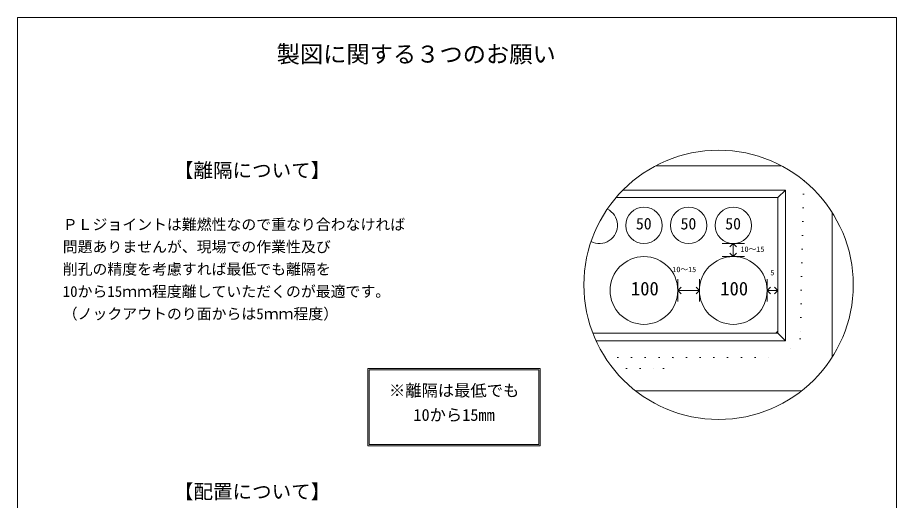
# Model space of a CAD drawing. Units: millimetres, scale not verified. Extents: x -6420 to 6420, y -2661 to 3039.
# Drawn here: x -6420 to -2340, y 796 to 3039 of the extents above; entities that cross this region are included whole.
import ezdxf
from ezdxf.enums import TextEntityAlignment as Align

# ---------------------------------------------------------------- set-up
doc = ezdxf.new("R2010")
doc.units = ezdxf.units.MM
doc.header["$LTSCALE"] = 20
doc.linetypes.add('DASHED1', pattern=[1.8, 1.2, -0.6])
doc.linetypes.add('USER5', pattern=[3.185, 0.01, -3.175])
for name, color, linetype, lineweight in [('0-2_waku', 7, 'Continuous', 18), ('0-3_gaikei', 7, 'Continuous', 18), ('0-4_kakure', 7, 'DASHED1', 5), ('0-5_sunpou', 7, 'Continuous', 5), ('0-7_hole', 7, 'Continuous', 18), ('0-8_uchigawa', 6, 'Continuous', 18), ('0-D_文字１', 7, 'Continuous', 18)]:
    doc.layers.add(name, color=color, linetype=linetype, lineweight=lineweight)
doc.styles.add('ＭＳ ゴシック', font='')
doc.styles.get('ＭＳ ゴシック').set_extended_font_data('MS Gothic')

# ---------------------------------------------------------------- blocks, each defined once
blk = doc.blocks.new('_Open90')
at = {"layer": '0-5_sunpou'}
blk.add_line((0, 0), (-1, 0), dxfattribs=at)
blk.add_lwpolyline([(-0.5, 0.5), (0, 0), (-0.5, -0.5)], dxfattribs=at)

msp = doc.modelspace()

# ---------------------------------------------------------------- linework, layer by layer
at = {"layer": '0-2_waku'}
for p, q in [((-6420, 3038.52), (-2340, 3038.52)), ((-6420, 3038.52), (-2340, 3038.52)), ((-6420, 3038.52), (-6420, -2661.48)), ((-2340, 3038.52), (-2340, -2661.48))]:
    msp.add_line(p, q, dxfattribs=at)
at = {"layer": '0-3_gaikei'}
for p, q in [((-2873.51, 2350.14), (-3457.68, 2350.14)), ((-2638.55, 1461.15), (-2638.55, 2133.64)), ((-3550.41, 1304.7), (-2780.78, 1304.7))]:
    msp.add_line(p, q, dxfattribs=at)
at = {"layer": '0-4_kakure', "linetype": 'USER5', "lineweight": 18}
for p, q in [((-3692.04, 1460.22), (-3633.1, 1460.22)), ((-3633.1, 1460.22), (-2872.78, 1460.22)), ((-3633.1, 1460.22), (-2872.78, 1460.22)), ((-3593.44, 1408.38), (-3597.63, 1345.54)), ((-3593.44, 1408.38), (-3455.2, 1408.38))]:
    msp.add_line(p, q, dxfattribs=at)
for points in [[(-2770.57, 2281.95), (-2786.38, 1546.62), (-2872.78, 1460.22)], [(-3593.44, 1408.38), (-3420.64, 1408.38), (-3368.8, 1460.22)]]:
    msp.add_lwpolyline(points, dxfattribs=at)
at = {"layer": '0-5_sunpou', "color": 150, "lineweight": 18}
for p, q in [((-3149.26, 1988.98), (-3045.58, 1988.98)), ((-3149.26, 1928.5), (-3045.58, 1928.5)), ((-3354.89, 1823.1), (-3354.89, 1719.42)), ((-3254.67, 1823.1), (-3254.67, 1719.42)), ((-2940.03, 1823.1), (-2940.03, 1719.42)), ((-2890.06, 1823.1), (-2890.06, 1719.42)), ((-3354.89, 1771.26), (-3254.67, 1771.26)), ((-2940.03, 1771.26), (-2890.06, 1771.26)), ((-2890.06, 1582.39), (-2899.62, 1572.54))]:
    msp.add_line(p, q, dxfattribs=at)
msp.add_circle((-3165.59, 1797.4), 625.17, dxfattribs=at)
at = {"layer": '0-7_hole'}
for centre, radius in [((-3512.14, 2073.66), 84.67), ((-3304.78, 2073.66), 84.67), ((-3097.42, 2073.66), 84.67), ((-3512.14, 1771.26), 157.25), ((-3097.42, 1771.26), 157.25)]:
    msp.add_circle(centre, radius, dxfattribs=at)
msp.add_arc((-3719.5, 2073.66), 84.67, 243.19936, 63.78529, dxfattribs=at)
at = {"layer": '0-8_uchigawa'}
for p, q in [((-3641.11, 2203.26), (-3633.1, 2203.26)), ((-3609.29, 2237.82), (-2855.5, 2237.82)), ((-2890.06, 1572.54), (-2890.06, 2203.26)), ((-2855.5, 1537.98), (-2855.5, 2237.82)), ((-3748.93, 1572.54), (-3633.1, 1572.54)), ((-3633.1, 1572.54), (-2890.06, 1572.54)), ((-2855.5, 1537.98), (-2890.06, 1572.54)), ((-3734.4, 1537.98), (-3633.1, 1537.98)), ((-3633.1, 1537.98), (-2855.5, 1537.98)), ((-4793.96, 1409.53), (-3993.96, 1409.53)), ((-4793.96, 1049.53), (-4793.96, 1409.53)), ((-4787.29, 1402.86), (-4000.62, 1402.86)), ((-4787.29, 1056.19), (-4787.29, 1402.86)), ((-4000.62, 1056.19), (-4000.62, 1402.86)), ((-3993.96, 1049.53), (-3993.96, 1409.53)), ((-4793.96, 1049.53), (-3993.96, 1049.53)), ((-4787.29, 1056.19), (-4000.62, 1056.19))]:
    msp.add_line(p, q, dxfattribs=at)
msp.add_lwpolyline([(-3633.1, 2203.26), (-2890.06, 2203.26), (-2855.5, 2237.82)], dxfattribs=at)

# ---------------------------------------------------------------- block references
at = {"layer": '0-5_sunpou', "xscale": 31.104, "yscale": 31.104}
for p, rotation in [((-3097.42, 1988.98), 90), ((-3097.42, 1928.5), 270), ((-3354.89, 1771.26), 180), ((-2940.03, 1771.26), 180)]:
    msp.add_blockref('_Open90', p, dxfattribs=dict(at, rotation=rotation))
for p in [(-3254.67, 1771.26), (-2890.06, 1771.26)]:
    msp.add_blockref('_Open90', p, dxfattribs=at)

# ---------------------------------------------------------------- texts
at = {"layer": '0-D_文字１', "style": 'ＭＳ ゴシック'}
for s, height, p in [('製図に関する３つのお願い', 79.18, (-5217.41, 2805.46)), ('【離隔について】', 66.51, (-5694.21, 2276)), ('ＰＬジョイントは難燃性なので重なり合わなければ', 50.67, (-6210.36, 2037.16)), ('50', 53.84, (-3549.45, 2038.5)), ('50', 53.84, (-3342.09, 2038.5)), ('50', 53.84, (-3134.73, 2038.5)), ('問題ありませんが、現場での作業性及び', 50.67, (-6210.36, 1933.48)), ('10～15', 25.34, (-3064.01, 1942.74)), ('削孔の精度を考慮すれば最低でも離隔を', 50.67, (-6210.36, 1829.8)), ('10～15', 25.34, (-3380.71, 1848.74)), ('5', 25.34, (-2925.15, 1834.03)), ('10から15ｍｍ程度離していただくのが最適です。', 50.67, (-6210.36, 1726.12)), ('100', 63.34, (-3572.52, 1729.47)), ('100', 63.34, (-3157.8, 1729.47)), ('（ノックアウトのり面からは5ｍｍ程度）', 50.67, (-6210.36, 1622.44)), ('※離隔は最低でも', 55.43, (-4695.74, 1262.52)), ('\u3000 10から15mm', 55.43, (-4695.74, 1149.12)), ('【配置について】', 66.51, (-5694.21, 784.2))]:
    msp.add_text(s, height=height, dxfattribs=at).set_placement(p, align=Align.BOTTOM_LEFT)

doc.saveas('drawing.dxf')
